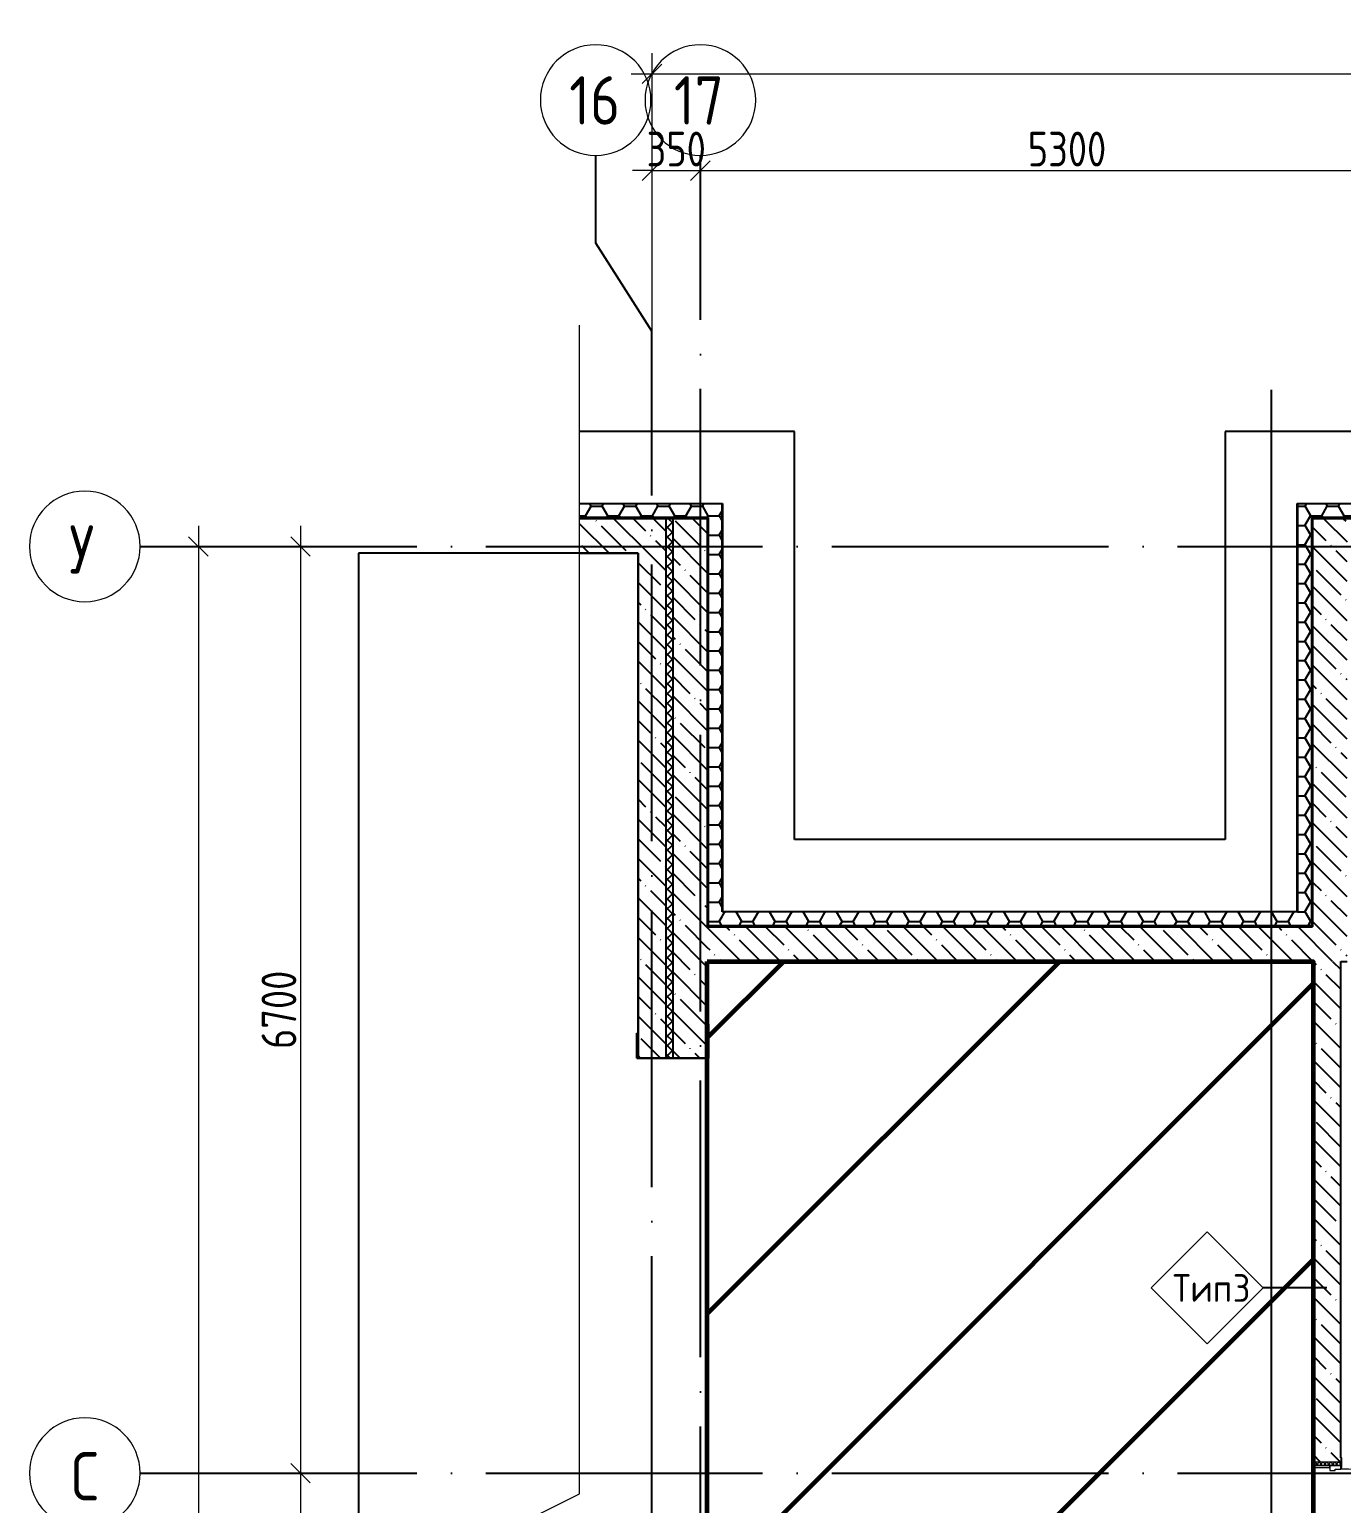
# Model space of a CAD drawing. Header units: millimetres. Extents: x -68946 to 288321, y -402657 to 324925.
# Drawn here: x 77406 to 86891, y 168653 to 179310 of the extents above; entities that cross this region are included whole.
import ezdxf

# ---------------------------------------------------------------- set-up
doc = ezdxf.new("R2010")
doc.units = ezdxf.units.MM
doc.linetypes.add('ADSK_Линия сетки', pattern=[2500, 2000, -250, 0, -250])
doc.linetypes.add('ADSK_Штриховая_ш3 п1_5', pattern=[22.5, 15, -7.5])
doc.layers.get('Defpoints').update_dxf_attribs({"color": 250})
for name, color, linetype, lineweight in [('3.4) ПТ-5         4 вып', 150, 'Continuous', 60), ('A-ANNO-DIMS', 250, 'Continuous', 9), ('A-AREA-BNDY', 7, 'Continuous', 5), ('A-DETL-1', 250, 'Continuous', 53), ('A-DETL-GENF', 250, 'Continuous', 9), ('A-DOOR', 250, 'Continuous', 5), ('A-DOOR-1', 250, 'Continuous', 13), ('A-DOOR-FRAM', 250, 'Continuous', 5), ('A-WALL', 250, 'Continuous', 9), ('A-WALL-1', 250, 'Continuous', 50), ('A-WALL-2', 250, 'Continuous', 5), ('A-WALL-IDEN', 7, 'Continuous', 9), ('G-ANNO-SYMB-3', 250, 'Continuous', 9), ('I-WALL-1', 250, 'Continuous', 5), ('Оси', 250, 'Continuous', 9), ('Оси-1', 250, 'ADSK_Линия сетки', 9)]:
    doc.layers.add(name, color=color, linetype=linetype, lineweight=lineweight)
doc.layers.add('A-AREA-1', color=4, linetype='ADSK_Штриховая_ш3 п1_5', lineweight=25, true_color=0x00ffff)
doc.styles.add('GOST Common', font='', dxfattribs={"width": 0.9, "height": 350})
doc.styles.add('GOST Common_1', font='', dxfattribs={"width": 0.9, "height": 250})
doc.styles.add('ISOCPEUR_1', font='isocpeur.ttf', dxfattribs={"width": 0.9, "height": 250})
doc.styles.add('А3', font='ГОСТ тип А.ttf')
doc.styles.get('GOST Common').set_extended_font_data('GOST Common')
doc.styles.get('GOST Common_1').set_extended_font_data('GOST Common')
doc.dimstyles.new('ADSK_Основной_2_5_мм', dxfattribs={"dimscale": 304.8, "dimtxt": 0.824897, "dimasz": 0.463911, "dimexe": 0.492126, "dimexo": 0.001615, "dimgap": 0.098425, "dimtad": 1, "dimdec": 0, "dimlfac": 304.8, "dimdsep": 46, "dimtxsty": 'GOST Common_1', "dimblk1": 'OBLIQUE', "dimblk2": 'OBLIQUE', "dimsah": 1, "dimcen": 0.09, "dimdle": 0.492126, "dimazin": 0, "dimtfac": 1, "dimtdec": 4, "dimtix": 1, "dimtmove": 0, "dimatfit": 3, "dimfxl": 1, "dimtvp": 1, "dimtolj": 1, "dimtzin": 0, "dimlwd": 9, "dimlwe": 9, "dimarcsym": 2})
pattern_1 = [(135, (12755.58, 117197.27), (-142.5612, -142.5612), []), (135, (12898.14, 117197.27), (-142.5612, -142.5612), [252.016, -50.403, 3.353, -47.05])]
pattern_2 = [(0, (12755.58, 117197.27), (120.968, 69.841), [80.645, -161.29]), (120, (12755.58, 117197.27), (-120.96808, 69.84086), [80.645, -161.29]), (60, (12755.58, 117197.27), (-8e-05, 139.68186), [0, -161.29, 80.645, 0])]

# ---------------------------------------------------------------- blocks, each defined once
blk = doc.blocks.new('Дверь_СКБ_1Ст_Внутренняя - СОШ_Д-1п_Дв_1200x2100h-31541112-АР1_Маркировочный план подвала_ Блок 2_ 3')
at = {"layer": 'A-DOOR'}
h = blk.add_hatch(dxfattribs=at)
h.set_pattern_fill('FP_8', color=256, style=0, pattern_type=2)
h.set_pattern_definition([(135, (1701.41, 164.685), (-14.14214, -14.14214), []), (225, (1701.41, 164.685), (14.14214, -14.14214), [])])
h.paths.add_polyline_path([(612.5, 100), (587.5, 100), (587.5, -100), (612.5, -100)])
at = {"layer": 'A-DOOR-FRAM'}
h = blk.add_hatch(dxfattribs=at)
h.set_pattern_fill('FP_9', color=256, style=0, pattern_type=2)
h.set_pattern_definition([(45, (-421.384, 164.685), (-14.1421, 14.1421), []), (135, (-421.384, 164.685), (-14.1421, -14.1421), [])])
h.paths.add_polyline_path([(-562.5, 100), (-587.5, 100), (-587.5, -100), (-562.5, -100)])
at = {"layer": 'A-DOOR'}
blk.add_arc((562.5, 100), 1100, 90, 180, dxfattribs=at)
at = {"layer": 'A-DOOR-1'}
for p, q in [((562.5, 1200), (522.5, 1200)), ((522.5, 1200), (522.5, 100)), ((562.5, 100), (562.5, 1200)), ((522.5, 100), (562.5, 100))]:
    blk.add_line(p, q, dxfattribs=at)
at = {"layer": 'A-DOOR-FRAM'}
for p, q in [((-547.5, 108), (-617.5, 108)), ((-617.5, 108), (-617.5, 100)), ((-547.5, 100), (-547.5, 108)), ((642.5, 108), (572.5, 108)), ((572.5, 108), (572.5, 100)), ((642.5, 100), (642.5, 108)), ((-617.5, 100), (-547.5, 100)), ((-562.5, 100), (-587.5, 100)), ((-587.5, 100), (-587.5, -100)), ((-537.5, 100), (-562.5, 100)), ((-562.5, 100), (-562.5, 20)), ((-562.5, -100), (-562.5, 100)), ((-547.5, 100), (-562.5, 100)), ((-562.5, 100), (-562.5, 99)), ((-562.5, 99), (-547.5, 99)), ((-562.5, 20), (-527.5, 20)), ((-547.5, 20), (-562.5, 20)), ((-562.5, 20), (-562.5, -100)), ((-547.5, 99), (-547.5, 100)), ((-547.5, -100), (-547.5, 20)), ((-537.5, 60), (-537.5, 100)), ((-527.5, 60), (-537.5, 60)), ((-527.5, 20), (-527.5, 60)), ((562.5, 60), (552.5, 60)), ((552.5, 60), (552.5, 20)), ((552.5, 20), (587.5, 20)), ((562.5, 100), (562.5, 60)), ((587.5, 100), (562.5, 100)), ((587.5, 100), (572.5, 100)), ((572.5, 100), (572.5, 99)), ((572.5, 100), (642.5, 100)), ((572.5, 99), (587.5, 99)), ((587.5, 20), (572.5, 20)), ((572.5, 20), (572.5, -100)), ((587.5, 20), (587.5, 100)), ((612.5, 100), (587.5, 100)), ((587.5, 100), (587.5, -100)), ((587.5, 99), (587.5, 100)), ((587.5, -100), (587.5, 20)), ((612.5, -100), (612.5, 100)), ((-547.5, -100), (-617.5, -100)), ((-617.5, -100), (-617.5, -108)), ((-587.5, -100), (-562.5, -100)), ((-562.5, -100), (-547.5, -100)), ((-547.5, -108), (-547.5, -100)), ((572.5, -100), (587.5, -100)), ((642.5, -100), (572.5, -100)), ((572.5, -100), (572.5, -108)), ((587.5, -100), (612.5, -100)), ((642.5, -108), (642.5, -100)), ((-617.5, -108), (-547.5, -108)), ((572.5, -108), (642.5, -108))]:
    blk.add_line(p, q, dxfattribs=at)
blk = doc.blocks.new('DET_L_Линия разрыва - М100-32496969-АР1_Маркировочный план подвала_ Блок 2_ 3')
at = {"layer": 'A-DETL-GENF'}
for p, q in [((8900, 300), (9050, 0)), ((9050, 0), (17500, 0))]:
    blk.add_line(p, q, dxfattribs=at)
blk = doc.blocks.new('Ось сетки - Круг_Ø8 мм-39983606-АР1_Маркировочный план подвала_ Блок 2_ 3')
at = {"layer": 'Оси'}
for start, end in [(360, 180), (180, 360)]:
    blk.add_arc((0, 0), 4, start, end, dxfattribs=at)
blk = doc.blocks.new('_Oblique')
at = {"color": 0, "linetype": 'ByBlock', "lineweight": -2}
blk.add_line((-0.5, -0.5), (0.5, 0.5), dxfattribs=at)
blk = doc.blocks.new('*D5693')
at = {"layer": 'A-ANNO-DIMS', "color": 0, "lineweight": 9, "transparency": 16777216}
for p, q in [((79365, 175722), (79365, 168722)), ((79464, 175572), (79215, 175572)), ((79464, 168872), (79215, 168872))]:
    blk.add_line(p, q, dxfattribs=at)
at = {"layer": 'Defpoints', "color": 0, "transparency": 16777216}
for p in [(79465, 175572), (79365, 168872), (79465, 168872)]:
    blk.add_point(p, dxfattribs=at)
at = {"layer": 'A-ANNO-DIMS', "color": 0, "lineweight": 9, "transparency": 16777216, "xscale": 141.4, "yscale": 141.4, "zscale": 141.4}
for p, rotation in [((79365, 175572), 90), ((79365, 168872), 270)]:
    blk.add_blockref('_Oblique', p, dxfattribs=dict(at, rotation=rotation))
at = {"layer": 'A-ANNO-DIMS', "color": 0, "lineweight": 25, "transparency": 16777216, "insert": (79209, 172222), "char_height": 251.4, "width": 756.84, "attachment_point": 5, "rotation": 90, "style": 'А3'}
blk.add_mtext('\\A1;6700', dxfattribs=at)
blk = doc.blocks.new('*D5694')
at = {"layer": 'A-ANNO-DIMS', "color": 0, "lineweight": 9, "transparency": 16777216}
for p, q in [((79365, 169022), (79365, 162572)), ((79464, 168872), (79215, 168872)), ((79464, 162722), (79215, 162722))]:
    blk.add_line(p, q, dxfattribs=at)
at = {"layer": 'Defpoints', "color": 0, "transparency": 16777216}
for p in [(79465, 168872), (79365, 162722), (79465, 162722)]:
    blk.add_point(p, dxfattribs=at)
at = {"layer": 'A-ANNO-DIMS', "color": 0, "lineweight": 9, "transparency": 16777216, "xscale": 141.4, "yscale": 141.4, "zscale": 141.4}
for p, rotation in [((79365, 168872), 90), ((79365, 162722), 270)]:
    blk.add_blockref('_Oblique', p, dxfattribs=dict(at, rotation=rotation))
at = {"layer": 'A-ANNO-DIMS', "color": 0, "lineweight": 25, "transparency": 16777216, "insert": (79209, 165797), "char_height": 251.4, "width": 700.59, "attachment_point": 5, "rotation": 90, "style": 'А3'}
blk.add_mtext('\\A1;6150', dxfattribs=at)
blk = doc.blocks.new('*D5601')
at = {"layer": 'A-ANNO-DIMS', "color": 0, "lineweight": 9, "transparency": 16777216}
for p, q in [((78627, 175722), (78627, 117072)), ((78726, 175572), (78477, 175572)), ((78726, 117222), (78477, 117222))]:
    blk.add_line(p, q, dxfattribs=at)
at = {"layer": 'Defpoints', "color": 0, "transparency": 16777216}
for p in [(78727, 175572), (78627, 117222), (78727, 117222)]:
    blk.add_point(p, dxfattribs=at)
at = {"layer": 'A-ANNO-DIMS', "color": 0, "lineweight": 9, "transparency": 16777216, "xscale": 141.4, "yscale": 141.4, "zscale": 141.4}
for p, rotation in [((78627, 175572), 90), ((78627, 117222), 270)]:
    blk.add_blockref('_Oblique', p, dxfattribs=dict(at, rotation=rotation))
at = {"layer": 'A-ANNO-DIMS', "color": 0, "lineweight": 25, "transparency": 16777216, "insert": (78471, 146397), "char_height": 251.4, "width": 946.05, "attachment_point": 5, "rotation": 90, "style": 'А3'}
blk.add_mtext('\\A1;58350', dxfattribs=at)
blk = doc.blocks.new('*D5628')
at = {"layer": 'A-ANNO-DIMS', "color": 0, "lineweight": 9, "transparency": 16777216}
for p, q in [((81906, 177130), (81906, 178439)), ((81906, 178289), (81764, 178289)), ((81906, 178289), (82256, 178289)), ((82256, 178388), (82256, 178139)), ((82256, 178289), (82397, 178289))]:
    blk.add_line(p, q, dxfattribs=at)
at = {"layer": 'Defpoints', "color": 0, "transparency": 16777216}
for p in [(82256, 178389), (82256, 178289), (81906, 177129)]:
    blk.add_point(p, dxfattribs=at)
at = {"layer": 'A-ANNO-DIMS', "color": 0, "lineweight": 9, "transparency": 16777216, "xscale": 141.4, "yscale": 141.4, "zscale": 141.4}
blk.add_blockref('_Oblique', (81906, 178289), dxfattribs=at)
at = {"layer": 'A-ANNO-DIMS', "color": 0, "lineweight": 9, "transparency": 16777216, "xscale": 141.4, "yscale": 141.4, "zscale": 141.4, "rotation": 180}
blk.add_blockref('_Oblique', (82256, 178289), dxfattribs=at)
at = {"layer": 'A-ANNO-DIMS', "color": 0, "lineweight": 25, "transparency": 16777216, "insert": (82081, 178445), "char_height": 251.4, "width": 567.63, "attachment_point": 5, "style": 'А3'}
blk.add_mtext('\\A1;350', dxfattribs=at)
blk = doc.blocks.new('*D5629')
at = {"layer": 'A-ANNO-DIMS', "color": 0, "lineweight": 9, "transparency": 16777216}
for p, q in [((82106, 178289), (87706, 178289)), ((82256, 178388), (82256, 178139)), ((87556, 178388), (87556, 178139))]:
    blk.add_line(p, q, dxfattribs=at)
at = {"layer": 'Defpoints', "color": 0, "transparency": 16777216}
for p in [(82256, 178389), (87556, 178389), (87556, 178289)]:
    blk.add_point(p, dxfattribs=at)
at = {"layer": 'A-ANNO-DIMS', "color": 0, "lineweight": 9, "transparency": 16777216, "xscale": 141.4, "yscale": 141.4, "zscale": 141.4, "rotation": 180}
blk.add_blockref('_Oblique', (82256, 178289), dxfattribs=at)
at = {"layer": 'A-ANNO-DIMS', "color": 0, "lineweight": 9, "transparency": 16777216, "xscale": 141.4, "yscale": 141.4, "zscale": 141.4}
blk.add_blockref('_Oblique', (87556, 178289), dxfattribs=at)
at = {"layer": 'A-ANNO-DIMS', "color": 0, "lineweight": 25, "transparency": 16777216, "insert": (84906, 178445), "char_height": 251.4, "width": 756.84, "attachment_point": 5, "style": 'А3'}
blk.add_mtext('\\A1;5300', dxfattribs=at)
blk = doc.blocks.new('*D5656')
at = {"layer": 'A-ANNO-DIMS', "color": 0, "lineweight": 9, "transparency": 16777216}
for p, q in [((81906, 177130), (81906, 179139)), ((165506, 178400), (165506, 179139)), ((81756, 178989), (165656, 178989))]:
    blk.add_line(p, q, dxfattribs=at)
at = {"layer": 'Defpoints', "color": 0, "transparency": 16777216}
for p in [(165506, 178989), (165506, 178399), (81906, 177129)]:
    blk.add_point(p, dxfattribs=at)
at = {"layer": 'A-ANNO-DIMS', "color": 0, "lineweight": 9, "transparency": 16777216, "xscale": 141.4, "yscale": 141.4, "zscale": 141.4, "rotation": 180}
blk.add_blockref('_Oblique', (81906, 178989), dxfattribs=at)
at = {"layer": 'A-ANNO-DIMS', "color": 0, "lineweight": 9, "transparency": 16777216, "xscale": 141.4, "yscale": 141.4, "zscale": 141.4}
blk.add_blockref('_Oblique', (165506, 178989), dxfattribs=at)
at = {"layer": 'A-ANNO-DIMS', "color": 0, "lineweight": 25, "transparency": 16777216, "insert": (123706, 179145), "char_height": 251.4, "width": 946.05, "attachment_point": 5, "style": 'А3'}
blk.add_mtext('\\A1;83600', dxfattribs=at)
blk = doc.blocks.new('ADSK_Марка_Стена - Типоразмер_ADSK_Марка-30564887-АР1_Маркировочный план подвала_ Блок 2_ 3')
at = {"layer": 'A-WALL-IDEN'}
for p, q in [((-0.16, 4.37), (-4.21, 0.31)), ((3.9, 0.31), (-0.16, 4.37)), ((-4.21, 0.31), (-0.16, -3.74)), ((-0.16, -3.74), (3.9, 0.31))]:
    blk.add_line(p, q, dxfattribs=at)

msp = doc.modelspace()

# ---------------------------------------------------------------- hatches: boundary and pattern name
at = {"layer": '3.4) ПТ-5         4 вып'}
h = msp.add_hatch(dxfattribs=at)
h.set_pattern_fill('ANSI31', color=256, scale=444)
h.paths.add_polyline_path([(86685.5784, 172572.2725), (82305.5784, 172572.2725), (82305.5784, 157092.2725), (86685.5784, 157092.2725)])
at = {"layer": 'A-WALL', "lineweight": 25}
for points in [[(82305.5784, 175772.2731), (82313.5784, 175772.2731), (82313.5784, 175780.2731), (81382.1455, 175780.2731), (81382.1455, 175772.2731), (82055.5784, 175772.2731)], [(82313.5784, 172822.2725), (82313.5784, 175772.2731), (82305.5784, 175772.2731), (82305.5784, 172822.2725)], [(90350.579, 175772.2731), (90350.579, 175780.2731), (86672.5784, 175780.2731), (86672.5784, 175772.2731), (89421.8868, 175772.2731)], [(86680.5784, 172822.2725), (86680.5784, 175772.2731), (86672.5784, 175772.2731), (86672.5784, 172822.2725)], [(86570.5784, 172822.2725), (86672.5784, 172822.2725), (86672.5784, 172830.2725), (82313.5784, 172830.2725), (82313.5784, 172822.2725), (85290.7882, 172822.2725)]]:
    msp.add_hatch(color=256, dxfattribs=at).paths.add_polyline_path(points)
at = {"layer": 'A-WALL-2', "lineweight": 25}
h = msp.add_hatch(dxfattribs=at)
h.set_pattern_fill('FP_3', color=256, style=0, pattern_type=2)
h.set_pattern_definition(pattern_2)
h.paths.add_polyline_path([(82313.5784, 175780.2731), (82413.5784, 175780.2731), (82413.5784, 175880.2731), (81382.1455, 175880.2731), (81382.1455, 175780.2731)])
h = msp.add_hatch(dxfattribs=at)
h.set_pattern_fill('FP_3', color=256, style=0, pattern_type=2)
h.set_pattern_definition(pattern_2)
h.paths.add_polyline_path([(90342.579, 175780.2731), (90342.579, 175880.2731), (86572.5784, 175880.2731), (86572.5784, 175780.2731), (89421.8868, 175780.2731)])
h = msp.add_hatch(dxfattribs=at)
h.set_pattern_fill('FP_3', color=256, style=0, pattern_type=2)
h.set_pattern_definition(pattern_2)
h.paths.add_polyline_path([(82313.5784, 172830.2725), (82413.5784, 172830.2725), (82413.5784, 175772.2731), (82415.5784, 175772.2731), (82415.5784, 175780.2731), (82313.5784, 175780.2731), (82313.5784, 174829.7558)])
h = msp.add_hatch(dxfattribs=at)
h.set_pattern_fill('FP_3', color=256, style=0, pattern_type=2)
h.set_pattern_definition(pattern_2)
h.paths.add_polyline_path([(86572.5784, 172830.2725), (86672.5784, 172830.2725), (86672.5784, 175780.2731), (86570.5784, 175780.2731), (86570.5784, 175772.2731), (86572.5784, 175772.2731), (86572.5784, 172930.2725)])
h = msp.add_hatch(dxfattribs=at)
h.set_pattern_fill('FP_3', color=256, style=0, pattern_type=2)
h.set_pattern_definition(pattern_2)
h.paths.add_polyline_path([(86570.5784, 172830.2725), (86572.5784, 172830.2725), (86572.5784, 172930.2725), (82413.5784, 172930.2725), (82413.5784, 172830.2725), (85290.7882, 172830.2725)])
at = {"layer": 'I-WALL-1', "lineweight": 25}
h = msp.add_hatch(dxfattribs=at)
h.set_pattern_fill('FP_1', color=256, style=0, pattern_type=2)
h.set_pattern_definition(pattern_1)
h.paths.add_polyline_path([(82005.5784, 175522.2731), (82005.5784, 175772.2731), (81382.1455, 175772.2731), (81382.1455, 175522.2731), (81805.5784, 175522.2731)])
h = msp.add_hatch(dxfattribs=at)
h.set_pattern_fill('FP_110', color=256, style=0, pattern_type=2)
h.set_pattern_definition([(45, (12755.58, 117197.27), (-35.35534, 35.35534), []), (135, (12755.58, 117197.27), (-35.35534, -35.35534), [])])
h.paths.add_polyline_path([(82055.5784, 171872.2725), (82055.5784, 175772.2731), (82005.5784, 175772.2731), (82005.5784, 171872.2725)])
h = msp.add_hatch(dxfattribs=at)
h.set_pattern_fill('FP_1', color=256, style=0, pattern_type=2)
h.set_pattern_definition(pattern_1)
h.paths.add_polyline_path([(82055.5784, 171872.2725), (82305.5784, 171872.2725), (82305.5784, 175772.2731), (82055.5784, 175772.2731), (82055.5784, 174829.7558)])
h = msp.add_hatch(dxfattribs=at)
h.set_pattern_fill('FP_1', color=256, style=0, pattern_type=2)
h.set_pattern_definition(pattern_1)
h.paths.add_polyline_path([(86680.5577, 172822.2725), (86930.5577, 172822.2725), (86930.5577, 175772.2731), (86680.5577, 175772.2731), (86680.5577, 174829.7558)])
h = msp.add_hatch(dxfattribs=at)
h.set_pattern_fill('FP_1', color=256, style=0, pattern_type=2)
h.set_pattern_definition(pattern_1)
h.paths.add_polyline_path([(82005.5784, 171872.2725), (82005.5784, 175522.2731), (81805.5784, 175522.2731), (81805.5784, 171872.2725)])
h = msp.add_hatch(dxfattribs=at)
h.set_pattern_fill('FP_1', color=256, style=0, pattern_type=2)
h.set_pattern_definition(pattern_1)
h.paths.add_polyline_path([(86930.5577, 172572.2725), (86930.5577, 172822.2725), (82305.5784, 172822.2725), (82305.5784, 172572.2725), (86885.5784, 172572.2725)])
h = msp.add_hatch(dxfattribs=at)
h.set_pattern_fill('FP_1', color=256, style=0, pattern_type=2)
h.set_pattern_definition(pattern_1)
h.paths.add_polyline_path([(86685.5784, 167172.2725), (86885.5784, 167172.2725), (86885.5784, 167752.2725), (86685.5784, 167752.2725), (86685.5784, 167722.2725)])
h.paths.add_polyline_path([(86685.5784, 168952.2725), (86885.5784, 168952.2725), (86885.5784, 172572.2725), (86685.5784, 172572.2725), (86685.5784, 168982.2725)])

# ---------------------------------------------------------------- linework, layer by layer
at = {"layer": '3.4) ПТ-5         4 вып'}
msp.add_lwpolyline([(82305.5784, 172572.2725), (86685.5784, 172572.2725), (86685.5784, 157092.2725), (82305.5784, 157092.2725)], close=True, dxfattribs=at)
at = {"layer": 'A-AREA-1', "lineweight": 25}
for p, q in [((82315.5784, 171872.2725), (82315.5784, 172117.2725)), ((81795.5784, 172052.272), (81795.5784, 171872.2725)), ((81795.5784, 171872.2725), (81805.5784, 171872.2725)), ((82305.5784, 171872.2725), (82315.5784, 171872.2725))]:
    msp.add_line(p, q, dxfattribs=at)
at = {"layer": 'A-AREA-BNDY', "lineweight": 25}
for p, q in [((81805.5784, 175522.2731), (79784.4984, 175522.2731)), ((79784.4984, 175522.2731), (79784.4984, 168117.272)), ((81805.5784, 172052.272), (81805.5784, 175522.2731)), ((86685.5784, 172572.2725), (82305.5784, 172572.2725)), ((82305.5784, 172572.2725), (82305.5784, 172117.2725)), ((86685.5784, 167172.2725), (86685.5784, 172572.2725)), ((82305.5784, 172117.2725), (82315.5784, 172117.2725)), ((82315.5784, 172117.2725), (82315.5784, 171872.2725)), ((81795.5784, 171872.2725), (81795.5784, 172052.272)), ((81795.5784, 172052.272), (81805.5784, 172052.272)), ((82315.5784, 171872.2725), (81795.5784, 171872.2725))]:
    msp.add_line(p, q, dxfattribs=at)
at = {"layer": 'A-DETL-1', "lineweight": 25}
for p, q in [((82935.5784, 176402.2731), (81382.1455, 176402.2731)), ((82935.5784, 173452.2725), (82935.5784, 176402.2731)), ((89720.579, 176402.2731), (86050.5784, 176402.2731)), ((86050.5784, 176402.2731), (86050.5784, 173452.2725)), ((81382.1455, 175882.2731), (82415.5784, 175882.2731)), ((82415.5784, 175882.2731), (82415.5784, 172932.2725)), ((86570.5784, 172932.2725), (86570.5784, 175882.2731)), ((86570.5784, 175882.2731), (90240.579, 175882.2731)), ((86050.5784, 173452.2725), (82935.5784, 173452.2725)), ((82415.5784, 172932.2725), (86570.5784, 172932.2725))]:
    msp.add_line(p, q, dxfattribs=at)
at = {"layer": 'A-WALL-1', "lineweight": 25}
for p, q in [((82415.5784, 175880.2731), (81382.1455, 175880.2731)), ((82413.5784, 172930.2725), (82413.5784, 175882.2731)), ((90242.579, 175880.2731), (86570.5784, 175880.2731)), ((86572.5784, 175882.2731), (86572.5784, 172930.2725)), ((82313.5784, 175780.2731), (81382.1455, 175780.2731)), ((82305.5784, 175772.2731), (81382.1455, 175772.2731)), ((82005.5784, 175772.2731), (81382.1455, 175772.2731)), ((82005.5784, 175772.2731), (82005.5784, 171872.2725)), ((82055.5784, 175772.2731), (82055.5784, 171872.2725)), ((82305.5784, 175772.2731), (82305.5784, 172822.2725)), ((82313.5784, 172830.2725), (82313.5784, 175780.2731)), ((82413.5784, 175780.2731), (82415.5784, 175780.2731)), ((86570.5784, 175780.2731), (86572.5784, 175780.2731)), ((90342.579, 175780.2731), (86672.5784, 175780.2731)), ((86672.5784, 175780.2731), (86672.5784, 172830.2725)), ((86680.5577, 175772.2731), (86680.5577, 172822.2725)), ((90350.579, 175772.2731), (86680.5577, 175772.2731)), ((86680.5784, 172822.2725), (86680.5784, 175772.2731)), ((81382.1455, 175522.2731), (81805.5784, 175522.2731)), ((81805.5784, 175522.2731), (81805.5784, 171872.2725)), ((86572.5784, 172930.2725), (82413.5784, 172930.2725)), ((82305.5784, 172822.2725), (86680.5784, 172822.2725)), ((86672.5784, 172830.2725), (82313.5784, 172830.2725)), ((82305.5784, 172572.2725), (86685.5784, 172572.2725)), ((82305.5784, 171872.2725), (82305.5784, 172572.2725)), ((86685.5784, 172572.2725), (86685.5784, 168982.2725)), ((86885.5784, 172572.2725), (86930.5577, 172572.2725)), ((86885.5784, 168982.2725), (86885.5784, 172572.2725)), ((81805.5784, 171872.2725), (82305.5784, 171872.2725))]:
    msp.add_line(p, q, dxfattribs=at)
at = {"layer": 'A-WALL-IDEN', "lineweight": 25}
msp.add_line((86785.5784, 170212.308), (86325.1063, 170212.308), dxfattribs=at)
at = {"layer": 'G-ANNO-SYMB-3', "lineweight": 25}
msp.add_line((86381.3383, 176704.661), (86381.3383, 165091.3358), dxfattribs=at)
at = {"layer": 'Оси', "lineweight": 25}
for p, q in [((81498.7203, 177764.2771), (81498.7203, 178399.2771)), ((81905.5784, 177129.2771), (81498.7203, 177764.2771))]:
    msp.add_line(p, q, dxfattribs=at)
at = {"layer": 'Оси-1', "lineweight": 25}
for p, q in [((82255.5784, 114708.4326), (82255.5784, 178399.2771)), ((81905.5784, 113438.4326), (81905.5784, 177129.2771)), ((78205.6799, 175572.2725), (168306.458, 175572.2725)), ((78205.6799, 168872.2725), (169576.458, 168872.2725))]:
    msp.add_line(p, q, dxfattribs=at)

# ---------------------------------------------------------------- block references
at = {"layer": 'A-DETL-GENF', "lineweight": 25, "rotation": 89.9999999999999}
msp.add_blockref('DET_L_Линия разрыва - М100-32496969-АР1_Маркировочный план подвала_ Блок 2_ 3', (81382.1455, 159672.216), dxfattribs=at)
at = {"layer": 'A-DOOR', "lineweight": 25, "rotation": 269.9999999999999}
msp.add_blockref('Дверь_СКБ_1Ст_Внутренняя - СОШ_Д-1п_Дв_1200x2100h-31541112-АР1_Маркировочный план подвала_ Блок 2_ 3', (86785.5784, 168364.7725), dxfattribs=at)
at = {"layer": 'A-WALL-IDEN', "lineweight": 25, "xscale": 99.99999999999993, "yscale": 99.99999999999993, "zscale": 99.99999999999993}
msp.add_blockref('ADSK_Марка_Стена - Типоразмер_ADSK_Марка-30564887-АР1_Маркировочный план подвала_ Блок 2_ 3', (85935.0144, 170181.058), dxfattribs=at)
at = {"layer": 'Оси', "lineweight": 25, "xscale": 99.99999999999993, "yscale": 99.99999999999993, "zscale": 99.99999999999993}
for p in [(81498.7203, 178799.2771), (82255.5784, 178799.2771)]:
    msp.add_blockref('Ось сетки - Круг_Ø8 мм-39983606-АР1_Маркировочный план подвала_ Блок 2_ 3', p, dxfattribs=at)
at = {"layer": 'Оси', "lineweight": 25, "xscale": 99.99999999999993, "yscale": 99.99999999999993, "zscale": 99.99999999999993, "rotation": 269.9999999999994}
for p in [(77805.6799, 175572.2725), (77805.6799, 168872.2725)]:
    msp.add_blockref('Ось сетки - Круг_Ø8 мм-39983606-АР1_Маркировочный план подвала_ Блок 2_ 3', p, dxfattribs=at)

# ---------------------------------------------------------------- texts
at = {"layer": 'A-WALL-IDEN', "lineweight": 25, "char_height": 200, "attachment_point": 1, "style": 'ISOCPEUR_1'}
for s, insert, width in [('Тип', (85670.6336, 170310.7266), 387.215062), (' 3', (85990.118, 170310.7266), 230.084312)]:
    msp.add_mtext(s, dxfattribs=dict(at, insert=insert, width=width))
at = {"layer": 'Оси', "lineweight": 25, "char_height": 350, "attachment_point": 1, "style": 'GOST Common'}
for s, insert, width in [('16', (81307.5396, 178971.8105), 461.772), ('17', (82064.3978, 178971.8105), 461.772), ('\\fGOST Common|b0|i0|c204|p34|;\\W.9;У', (77692.357, 175724.8595), 310.253062), ('\\fGOST Common|b0|i0|c204|p34|;\\W.9;С', (77707.207, 169024.8595), 274.177125)]:
    msp.add_mtext(s, dxfattribs=dict(at, insert=insert, width=width))

# ---------------------------------------------------------------- dimensions: what is measured, and where the dimension line sits
at = {"layer": 'A-ANNO-DIMS', "lineweight": 25}
for base, p1, p2, override, picture, middle in [((165505.5794, 178988.8443), (81905.5784, 177129.2771), (165505.5794, 178399.2771), {"dimlfac": 1, "dimpost": '<>', "dimtxsty": 'А3', "dimfxl": 83609.646974}, '*D5656', (123705.5789, 179144.5587)), ((82255.5784, 178288.8443), (81905.5784, 177129.2771), (82255.5784, 178388.8292), {"dimlfac": 1, "dimpost": '<>', "dimtxsty": 'А3', "dimfxl": 1307.276373}, '*D5628', (82080.5784, 178444.5587)), ((87555.5784, 178288.8443), (82255.5784, 178388.8292), (87555.5784, 178388.8292), {"dimlfac": 1, "dimpost": '<>', "dimtxsty": 'А3', "dimfxl": 5300}, '*D5629', (84905.5784, 178444.5587))]:
    dim = msp.add_linear_dim(base=base, p1=p1, p2=p2, dimstyle='ADSK_Основной_2_5_мм', override=override, dxfattribs=at)
    dim.commit()
    dim.dimension.update_dxf_attribs({"geometry": picture, "text_midpoint": middle})
for base, p1, p2, override, picture, middle in [((78626.9795, 117222.2725), (78726.9644, 175572.2725), (78726.9644, 117222.2725), {"dimlfac": 1, "dimpost": '<>', "dimtxsty": 'А3', "dimfxl": 58350}, '*D5601', (78471.2651, 146397.2725)), ((79364.6978, 168872.2725), (79464.6827, 175572.2725), (79464.6827, 168872.2725), {"dimlfac": 1, "dimpost": '<>', "dimtxsty": 'А3', "dimfxl": 6700}, '*D5693', (79208.9834, 172222.2725)), ((79364.6978, 162722.2725), (79464.6827, 168872.2725), (79464.6827, 162722.2725), {"dimlfac": 1, "dimpost": '<>', "dimtxsty": 'А3', "dimfxl": 6150}, '*D5694', (79208.9834, 165797.2725))]:
    dim = msp.add_linear_dim(base=base, p1=p1, p2=p2, angle=90, dimstyle='ADSK_Основной_2_5_мм', override=override, dxfattribs=at)
    dim.commit()
    dim.dimension.update_dxf_attribs({"geometry": picture, "text_midpoint": middle})

doc.saveas('drawing.dxf')
